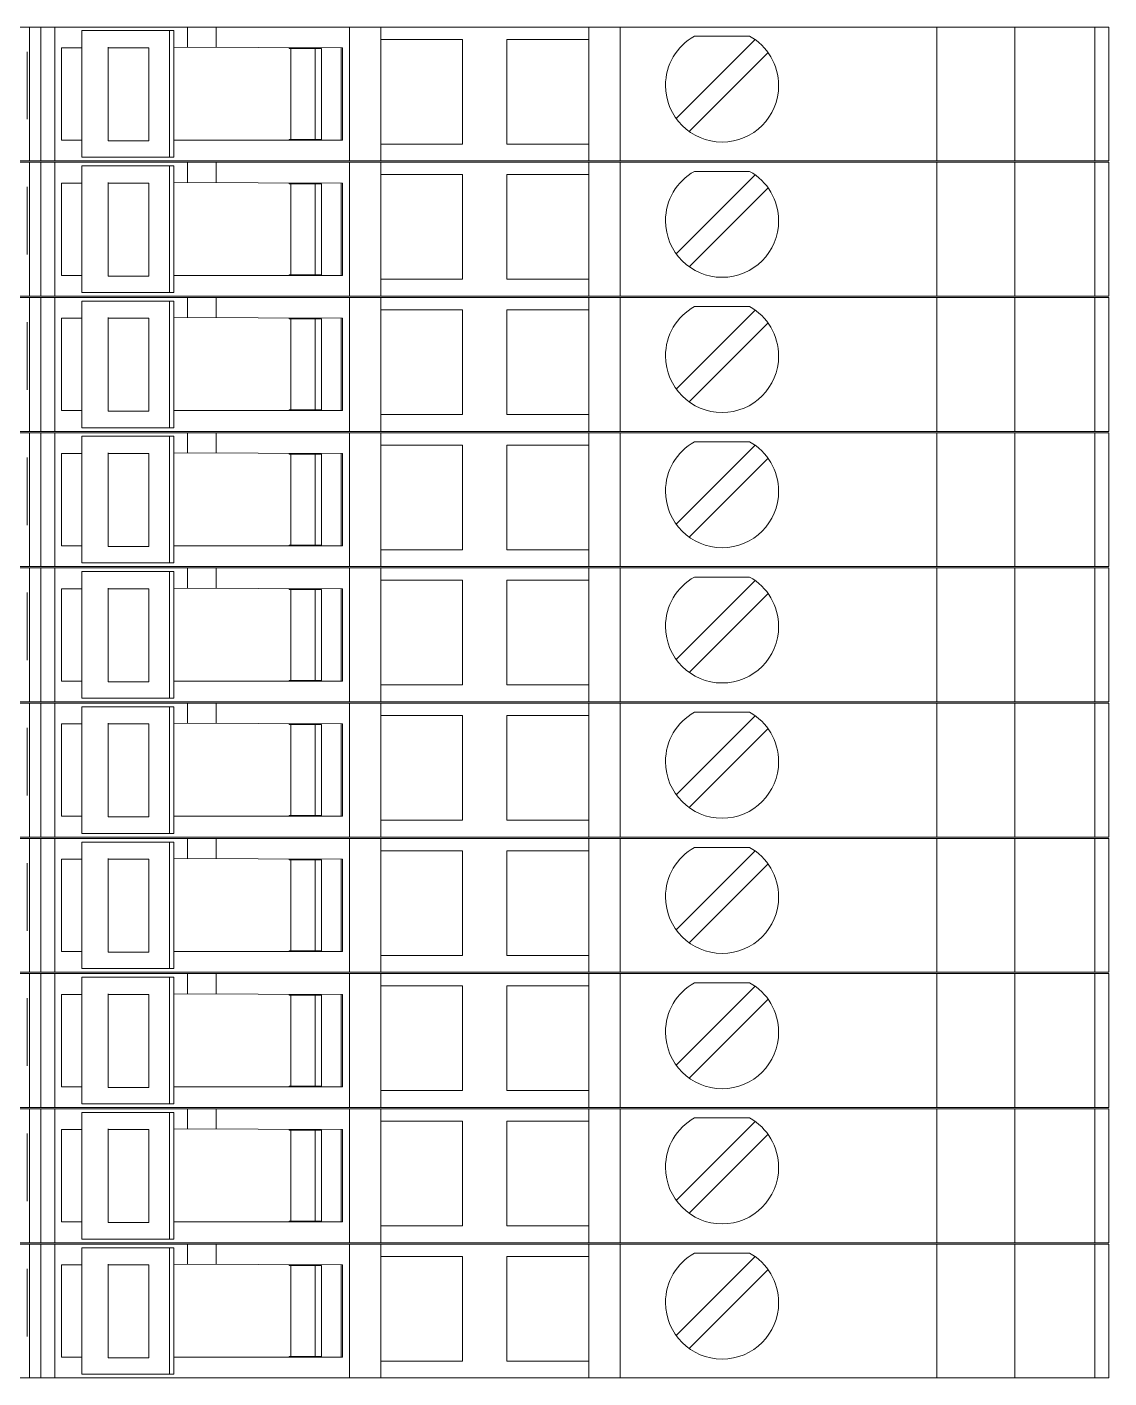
# Model space of a CAD drawing. Header units: millimetres. Extents: x 4962 to 7449, y 754 to 2938.
# Drawn here: x 6442.8 to 6484.4, y 2161.3 to 2213.3 of the extents above; entities that cross this region are included whole.
import ezdxf

# ---------------------------------------------------------------- set-up
doc = ezdxf.new("R2010")
doc.units = ezdxf.units.MM
doc.layers.add('000-PI-Oprema', color=30, linetype='Continuous', lineweight=5)

msp = doc.modelspace()

# ---------------------------------------------------------------- linework, layer by layer
at = {"layer": '000-PI-Oprema', "color": 0, "linetype": 'ByBlock', "lineweight": 0}
for p, q in [((6448.946, 2213.287), (6426.571, 2213.287)), ((6442.871, 2213.287), (6442.871, 2213.287)), ((6442.871, 2213.287), (6442.871, 2208.137)), ((6443.299, 2213.287), (6443.299, 2208.137)), ((6443.841, 2208.137), (6443.841, 2213.287)), ((6448.255, 2213.147), (6444.884, 2213.147)), ((6444.884, 2208.277), (6444.884, 2213.147)), ((6444.884, 2213.147), (6444.884, 2213.147)), ((6445.521, 2213.287), (6445.521, 2213.287)), ((6448.413, 2213.147), (6448.255, 2213.147)), ((6448.255, 2213.147), (6448.255, 2208.277)), ((6448.413, 2213.147), (6448.413, 2212.462)), ((6448.946, 2213.287), (6448.946, 2213.287)), ((6448.946, 2213.287), (6448.951, 2213.287)), ((6448.946, 2212.51), (6448.946, 2213.287)), ((6448.951, 2213.287), (6450.046, 2213.287)), ((6450.046, 2213.287), (6450.043, 2212.505)), ((6450.046, 2213.287), (6450.046, 2213.287)), ((6455.171, 2213.287), (6450.046, 2213.287)), ((6450.571, 2213.287), (6450.571, 2213.287)), ((6456.371, 2213.287), (6455.171, 2213.287)), ((6455.171, 2213.287), (6455.171, 2208.137)), ((6456.371, 2213.287), (6456.371, 2213.287)), ((6456.371, 2213.287), (6464.371, 2213.287)), ((6456.371, 2213.287), (6456.371, 2208.137)), ((6464.371, 2213.287), (6464.371, 2213.287)), ((6465.571, 2213.287), (6464.371, 2213.287)), ((6464.371, 2208.137), (6464.371, 2213.287)), ((6484.371, 2213.287), (6465.571, 2213.287)), ((6465.571, 2208.137), (6465.571, 2213.287)), ((6477.748, 2208.137), (6477.748, 2213.287)), ((6480.748, 2208.137), (6480.748, 2213.287)), ((6483.824, 2213.287), (6483.824, 2208.137)), ((6484.371, 2208.137), (6484.371, 2213.287)), ((6456.371, 2212.812), (6456.371, 2212.812)), ((6456.371, 2212.812), (6459.521, 2212.812)), ((6459.521, 2212.812), (6459.521, 2208.787)), ((6459.521, 2212.812), (6459.521, 2212.812)), ((6461.221, 2208.787), (6461.221, 2212.812)), ((6461.221, 2212.812), (6461.221, 2212.812)), ((6461.221, 2212.812), (6464.371, 2212.812)), ((6464.371, 2212.812), (6464.371, 2212.812)), ((6470.767, 2212.802), (6467.731, 2209.766)), ((6468.438, 2212.937), (6470.555, 2212.937)), ((6468.438, 2212.937), (6468.438, 2212.937)), ((6470.555, 2212.937), (6470.555, 2212.937)), ((6442.771, 2209.737), (6442.771, 2212.337)), ((6442.771, 2212.337), (6442.771, 2212.337)), ((6444.884, 2212.487), (6444.096, 2212.487)), ((6444.096, 2212.487), (6444.096, 2212.487)), ((6444.096, 2208.937), (6444.096, 2212.487)), ((6445.891, 2208.912), (6445.891, 2212.512)), ((6447.458, 2212.487), (6445.891, 2212.487)), ((6447.458, 2212.487), (6447.458, 2208.962)), ((6454.896, 2212.487), (6448.413, 2212.512)), ((6448.413, 2212.462), (6448.413, 2208.962)), ((6452.846, 2212.487), (6452.846, 2212.462)), ((6453.846, 2212.462), (6452.846, 2212.462)), ((6452.91, 2208.962), (6452.91, 2212.462)), ((6453.846, 2208.937), (6453.846, 2212.487)), ((6454.096, 2212.462), (6453.846, 2212.462)), ((6454.096, 2212.462), (6454.096, 2212.462)), ((6454.096, 2208.962), (6454.096, 2212.462)), ((6454.846, 2212.487), (6454.846, 2208.937)), ((6454.896, 2212.487), (6454.896, 2212.487)), ((6454.896, 2208.937), (6454.896, 2212.487)), ((6465.571, 2212.337), (6465.571, 2209.737)), ((6465.571, 2212.337), (6465.571, 2212.337)), ((6468.226, 2209.271), (6471.262, 2212.307)), ((6442.771, 2209.737), (6442.771, 2209.737)), ((6465.571, 2209.737), (6465.571, 2209.737)), ((6444.884, 2208.937), (6444.096, 2208.937)), ((6444.096, 2208.937), (6444.096, 2208.937)), ((6447.458, 2208.962), (6447.458, 2208.912)), ((6448.413, 2208.277), (6448.413, 2208.962)), ((6454.896, 2208.937), (6448.413, 2208.937)), ((6453.846, 2208.962), (6452.846, 2208.962)), ((6452.846, 2208.962), (6452.846, 2208.937)), ((6454.096, 2208.962), (6453.846, 2208.962)), ((6454.096, 2208.962), (6454.096, 2208.962)), ((6454.896, 2208.937), (6454.896, 2208.937)), ((6445.891, 2208.912), (6447.3, 2208.912)), ((6447.3, 2208.912), (6447.458, 2208.912)), ((6456.371, 2208.787), (6456.371, 2208.787)), ((6459.521, 2208.787), (6456.371, 2208.787)), ((6459.521, 2208.787), (6459.521, 2208.787)), ((6464.371, 2208.787), (6461.221, 2208.787)), ((6461.221, 2208.787), (6461.221, 2208.787)), ((6464.371, 2208.787), (6464.371, 2208.787)), ((6448.946, 2208.087), (6426.571, 2208.087)), ((6455.171, 2208.137), (6436.971, 2208.137)), ((6442.871, 2208.137), (6442.871, 2208.137)), ((6442.871, 2208.087), (6442.871, 2208.087)), ((6442.871, 2208.087), (6442.871, 2202.937)), ((6443.299, 2208.087), (6443.299, 2202.937)), ((6443.841, 2202.937), (6443.841, 2208.087)), ((6448.255, 2208.277), (6444.884, 2208.277)), ((6444.884, 2208.277), (6444.884, 2208.277)), ((6448.255, 2207.947), (6444.884, 2207.947)), ((6444.884, 2203.077), (6444.884, 2207.947)), ((6444.884, 2207.947), (6444.884, 2207.947)), ((6445.521, 2208.137), (6445.521, 2208.137)), ((6445.521, 2208.087), (6445.521, 2208.087)), ((6448.413, 2208.277), (6448.255, 2208.277)), ((6448.413, 2207.947), (6448.255, 2207.947)), ((6448.255, 2207.947), (6448.255, 2203.077)), ((6448.413, 2207.947), (6448.413, 2207.262)), ((6448.946, 2208.087), (6448.946, 2208.087)), ((6448.946, 2208.087), (6448.951, 2208.087)), ((6448.946, 2207.31), (6448.946, 2208.087)), ((6448.951, 2208.087), (6450.046, 2208.087)), ((6450.046, 2208.087), (6450.043, 2207.305)), ((6450.046, 2208.087), (6450.046, 2208.087)), ((6455.171, 2208.087), (6450.046, 2208.087)), ((6450.571, 2208.137), (6450.571, 2208.137)), ((6450.571, 2208.087), (6450.571, 2208.087)), ((6456.371, 2208.137), (6455.171, 2208.137)), ((6456.371, 2208.087), (6455.171, 2208.087)), ((6455.171, 2208.087), (6455.171, 2202.937)), ((6456.371, 2208.137), (6464.371, 2208.137)), ((6456.371, 2208.137), (6456.371, 2208.137)), ((6456.371, 2208.087), (6456.371, 2208.087)), ((6456.371, 2208.087), (6464.371, 2208.087)), ((6456.371, 2208.087), (6456.371, 2202.937)), ((6465.571, 2208.137), (6464.371, 2208.137)), ((6464.371, 2208.137), (6464.371, 2208.137)), ((6464.371, 2208.087), (6464.371, 2208.087)), ((6465.571, 2208.087), (6464.371, 2208.087)), ((6464.371, 2202.937), (6464.371, 2208.087)), ((6484.371, 2208.137), (6465.571, 2208.137)), ((6484.371, 2208.087), (6465.571, 2208.087)), ((6465.571, 2202.937), (6465.571, 2208.087)), ((6477.748, 2202.937), (6477.748, 2208.087)), ((6480.748, 2202.937), (6480.748, 2208.087)), ((6484.371, 2208.137), (6483.689, 2208.137)), ((6483.824, 2208.087), (6483.824, 2202.937)), ((6484.371, 2202.937), (6484.371, 2208.087)), ((6456.371, 2207.612), (6456.371, 2207.612)), ((6456.371, 2207.612), (6459.521, 2207.612)), ((6459.521, 2207.612), (6459.521, 2203.587)), ((6459.521, 2207.612), (6459.521, 2207.612)), ((6461.221, 2203.587), (6461.221, 2207.612)), ((6461.221, 2207.612), (6461.221, 2207.612)), ((6461.221, 2207.612), (6464.371, 2207.612)), ((6464.371, 2207.612), (6464.371, 2207.612)), ((6470.767, 2207.602), (6467.731, 2204.566)), ((6468.438, 2207.737), (6470.555, 2207.737)), ((6468.438, 2207.737), (6468.438, 2207.737)), ((6470.555, 2207.737), (6470.555, 2207.737)), ((6442.771, 2204.537), (6442.771, 2207.137)), ((6442.771, 2207.137), (6442.771, 2207.137)), ((6444.884, 2207.287), (6444.096, 2207.287)), ((6444.096, 2207.287), (6444.096, 2207.287)), ((6444.096, 2203.737), (6444.096, 2207.287)), ((6445.891, 2203.712), (6445.891, 2207.312)), ((6447.458, 2207.287), (6445.891, 2207.287)), ((6447.458, 2207.287), (6447.458, 2203.762)), ((6454.896, 2207.287), (6448.413, 2207.312)), ((6448.413, 2207.262), (6448.413, 2203.762)), ((6452.846, 2207.287), (6452.846, 2207.262)), ((6453.846, 2207.262), (6452.846, 2207.262)), ((6452.91, 2203.762), (6452.91, 2207.262)), ((6453.846, 2203.737), (6453.846, 2207.287)), ((6454.096, 2207.262), (6453.846, 2207.262)), ((6454.096, 2207.262), (6454.096, 2207.262)), ((6454.096, 2203.762), (6454.096, 2207.262)), ((6454.846, 2207.287), (6454.846, 2203.737)), ((6454.896, 2207.287), (6454.896, 2207.287)), ((6454.896, 2203.737), (6454.896, 2207.287)), ((6465.571, 2207.137), (6465.571, 2204.537)), ((6465.571, 2207.137), (6465.571, 2207.137)), ((6468.226, 2204.071), (6471.262, 2207.107)), ((6442.771, 2204.537), (6442.771, 2204.537)), ((6465.571, 2204.537), (6465.571, 2204.537)), ((6444.884, 2203.737), (6444.096, 2203.737)), ((6444.096, 2203.737), (6444.096, 2203.737)), ((6447.458, 2203.762), (6447.458, 2203.712)), ((6448.413, 2203.077), (6448.413, 2203.762)), ((6454.896, 2203.737), (6448.413, 2203.737)), ((6453.846, 2203.762), (6452.846, 2203.762)), ((6452.846, 2203.762), (6452.846, 2203.737)), ((6454.096, 2203.762), (6453.846, 2203.762)), ((6454.096, 2203.762), (6454.096, 2203.762)), ((6454.896, 2203.737), (6454.896, 2203.737)), ((6445.891, 2203.712), (6447.3, 2203.712)), ((6447.3, 2203.712), (6447.458, 2203.712)), ((6456.371, 2203.587), (6456.371, 2203.587)), ((6459.521, 2203.587), (6456.371, 2203.587)), ((6459.521, 2203.587), (6459.521, 2203.587)), ((6464.371, 2203.587), (6461.221, 2203.587)), ((6461.221, 2203.587), (6461.221, 2203.587)), ((6464.371, 2203.587), (6464.371, 2203.587)), ((6448.946, 2202.887), (6426.571, 2202.887)), ((6455.171, 2202.937), (6436.971, 2202.937)), ((6442.871, 2202.937), (6442.871, 2202.937)), ((6442.871, 2202.887), (6442.871, 2202.887)), ((6442.871, 2202.887), (6442.871, 2197.737)), ((6443.299, 2202.887), (6443.299, 2197.737)), ((6443.841, 2197.737), (6443.841, 2202.887)), ((6448.255, 2203.077), (6444.884, 2203.077)), ((6444.884, 2203.077), (6444.884, 2203.077)), ((6448.255, 2202.747), (6444.884, 2202.747)), ((6444.884, 2197.877), (6444.884, 2202.747)), ((6444.884, 2202.747), (6444.884, 2202.747)), ((6445.521, 2202.937), (6445.521, 2202.937)), ((6445.521, 2202.887), (6445.521, 2202.887)), ((6448.413, 2203.077), (6448.255, 2203.077)), ((6448.413, 2202.747), (6448.255, 2202.747)), ((6448.255, 2202.747), (6448.255, 2197.877)), ((6448.413, 2202.747), (6448.413, 2202.062)), ((6448.946, 2202.887), (6448.946, 2202.887)), ((6448.946, 2202.887), (6448.951, 2202.887)), ((6448.946, 2202.11), (6448.946, 2202.887)), ((6448.951, 2202.887), (6450.046, 2202.887)), ((6450.046, 2202.887), (6450.043, 2202.105)), ((6450.046, 2202.887), (6450.046, 2202.887)), ((6455.171, 2202.887), (6450.046, 2202.887)), ((6450.571, 2202.937), (6450.571, 2202.937)), ((6450.571, 2202.887), (6450.571, 2202.887)), ((6456.371, 2202.937), (6455.171, 2202.937)), ((6456.371, 2202.887), (6455.171, 2202.887)), ((6455.171, 2202.887), (6455.171, 2197.737)), ((6456.371, 2202.937), (6464.371, 2202.937)), ((6456.371, 2202.937), (6456.371, 2202.937)), ((6456.371, 2202.887), (6456.371, 2202.887)), ((6456.371, 2202.887), (6464.371, 2202.887)), ((6456.371, 2202.887), (6456.371, 2197.737)), ((6465.571, 2202.937), (6464.371, 2202.937)), ((6464.371, 2202.937), (6464.371, 2202.937)), ((6464.371, 2202.887), (6464.371, 2202.887)), ((6465.571, 2202.887), (6464.371, 2202.887)), ((6464.371, 2197.737), (6464.371, 2202.887)), ((6484.371, 2202.937), (6465.571, 2202.937)), ((6484.371, 2202.887), (6465.571, 2202.887)), ((6465.571, 2197.737), (6465.571, 2202.887)), ((6477.748, 2197.737), (6477.748, 2202.887)), ((6480.748, 2197.737), (6480.748, 2202.887)), ((6484.371, 2202.937), (6483.689, 2202.937)), ((6483.824, 2202.887), (6483.824, 2197.737)), ((6484.371, 2197.737), (6484.371, 2202.887)), ((6456.371, 2202.412), (6456.371, 2202.412)), ((6456.371, 2202.412), (6459.521, 2202.412)), ((6459.521, 2202.412), (6459.521, 2198.387)), ((6459.521, 2202.412), (6459.521, 2202.412)), ((6461.221, 2198.387), (6461.221, 2202.412)), ((6461.221, 2202.412), (6461.221, 2202.412)), ((6461.221, 2202.412), (6464.371, 2202.412)), ((6464.371, 2202.412), (6464.371, 2202.412)), ((6470.767, 2202.402), (6467.731, 2199.366)), ((6468.438, 2202.537), (6470.555, 2202.537)), ((6468.438, 2202.537), (6468.438, 2202.537)), ((6470.555, 2202.537), (6470.555, 2202.537)), ((6442.771, 2199.337), (6442.771, 2201.937)), ((6442.771, 2201.937), (6442.771, 2201.937)), ((6444.884, 2202.087), (6444.096, 2202.087)), ((6444.096, 2202.087), (6444.096, 2202.087)), ((6444.096, 2198.537), (6444.096, 2202.087)), ((6445.891, 2198.512), (6445.891, 2202.112)), ((6447.458, 2202.087), (6445.891, 2202.087)), ((6447.458, 2202.087), (6447.458, 2198.562)), ((6454.896, 2202.087), (6448.413, 2202.112)), ((6448.413, 2202.062), (6448.413, 2198.562)), ((6452.846, 2202.087), (6452.846, 2202.062)), ((6453.846, 2202.062), (6452.846, 2202.062)), ((6452.91, 2198.562), (6452.91, 2202.062)), ((6453.846, 2198.537), (6453.846, 2202.087)), ((6454.096, 2202.062), (6453.846, 2202.062)), ((6454.096, 2202.062), (6454.096, 2202.062)), ((6454.096, 2198.562), (6454.096, 2202.062)), ((6454.846, 2202.087), (6454.846, 2198.537)), ((6454.896, 2202.087), (6454.896, 2202.087)), ((6454.896, 2198.537), (6454.896, 2202.087)), ((6465.571, 2201.937), (6465.571, 2199.337)), ((6465.571, 2201.937), (6465.571, 2201.937)), ((6468.226, 2198.871), (6471.262, 2201.907)), ((6442.771, 2199.337), (6442.771, 2199.337)), ((6465.571, 2199.337), (6465.571, 2199.337)), ((6444.884, 2198.537), (6444.096, 2198.537)), ((6444.096, 2198.537), (6444.096, 2198.537)), ((6447.458, 2198.562), (6447.458, 2198.512)), ((6448.413, 2197.877), (6448.413, 2198.562)), ((6454.896, 2198.537), (6448.413, 2198.537)), ((6453.846, 2198.562), (6452.846, 2198.562)), ((6452.846, 2198.562), (6452.846, 2198.537)), ((6454.096, 2198.562), (6453.846, 2198.562)), ((6454.096, 2198.562), (6454.096, 2198.562)), ((6454.896, 2198.537), (6454.896, 2198.537)), ((6445.891, 2198.512), (6447.3, 2198.512)), ((6447.3, 2198.512), (6447.458, 2198.512)), ((6456.371, 2198.387), (6456.371, 2198.387)), ((6459.521, 2198.387), (6456.371, 2198.387)), ((6459.521, 2198.387), (6459.521, 2198.387)), ((6464.371, 2198.387), (6461.221, 2198.387)), ((6461.221, 2198.387), (6461.221, 2198.387)), ((6464.371, 2198.387), (6464.371, 2198.387)), ((6448.946, 2197.687), (6426.571, 2197.687)), ((6455.171, 2197.737), (6436.971, 2197.737)), ((6442.871, 2197.737), (6442.871, 2197.737)), ((6442.871, 2197.687), (6442.871, 2197.687)), ((6442.871, 2197.687), (6442.871, 2192.537)), ((6443.299, 2197.687), (6443.299, 2192.537)), ((6443.841, 2192.537), (6443.841, 2197.687)), ((6448.255, 2197.877), (6444.884, 2197.877)), ((6444.884, 2197.877), (6444.884, 2197.877)), ((6448.255, 2197.547), (6444.884, 2197.547)), ((6444.884, 2192.677), (6444.884, 2197.547)), ((6444.884, 2197.547), (6444.884, 2197.547)), ((6445.521, 2197.737), (6445.521, 2197.737)), ((6445.521, 2197.687), (6445.521, 2197.687)), ((6448.413, 2197.877), (6448.255, 2197.877)), ((6448.413, 2197.547), (6448.255, 2197.547)), ((6448.255, 2197.547), (6448.255, 2192.677)), ((6448.413, 2197.547), (6448.413, 2196.862)), ((6448.946, 2197.687), (6448.946, 2197.687)), ((6448.946, 2197.687), (6448.951, 2197.687)), ((6448.946, 2196.91), (6448.946, 2197.687)), ((6448.951, 2197.687), (6450.046, 2197.687)), ((6450.046, 2197.687), (6450.043, 2196.905)), ((6450.046, 2197.687), (6450.046, 2197.687)), ((6455.171, 2197.687), (6450.046, 2197.687)), ((6450.571, 2197.737), (6450.571, 2197.737)), ((6450.571, 2197.687), (6450.571, 2197.687)), ((6456.371, 2197.737), (6455.171, 2197.737)), ((6456.371, 2197.687), (6455.171, 2197.687)), ((6455.171, 2197.687), (6455.171, 2192.537)), ((6456.371, 2197.737), (6464.371, 2197.737)), ((6456.371, 2197.737), (6456.371, 2197.737)), ((6456.371, 2197.687), (6456.371, 2197.687)), ((6456.371, 2197.687), (6464.371, 2197.687)), ((6456.371, 2197.687), (6456.371, 2192.537)), ((6465.571, 2197.737), (6464.371, 2197.737)), ((6464.371, 2197.737), (6464.371, 2197.737)), ((6464.371, 2197.687), (6464.371, 2197.687)), ((6465.571, 2197.687), (6464.371, 2197.687)), ((6464.371, 2192.537), (6464.371, 2197.687)), ((6484.371, 2197.737), (6465.571, 2197.737)), ((6484.371, 2197.687), (6465.571, 2197.687)), ((6465.571, 2192.537), (6465.571, 2197.687)), ((6477.748, 2192.537), (6477.748, 2197.687)), ((6480.748, 2192.537), (6480.748, 2197.687)), ((6484.371, 2197.737), (6483.689, 2197.737)), ((6483.824, 2197.687), (6483.824, 2192.537)), ((6484.371, 2192.537), (6484.371, 2197.687)), ((6456.371, 2197.212), (6456.371, 2197.212)), ((6456.371, 2197.212), (6459.521, 2197.212)), ((6459.521, 2197.212), (6459.521, 2193.187)), ((6459.521, 2197.212), (6459.521, 2197.212)), ((6461.221, 2193.187), (6461.221, 2197.212)), ((6461.221, 2197.212), (6461.221, 2197.212)), ((6461.221, 2197.212), (6464.371, 2197.212)), ((6464.371, 2197.212), (6464.371, 2197.212)), ((6470.767, 2197.202), (6467.731, 2194.166)), ((6468.438, 2197.337), (6470.555, 2197.337)), ((6468.438, 2197.337), (6468.438, 2197.337)), ((6470.555, 2197.337), (6470.555, 2197.337)), ((6442.771, 2194.137), (6442.771, 2196.737)), ((6442.771, 2196.737), (6442.771, 2196.737)), ((6444.884, 2196.887), (6444.096, 2196.887)), ((6444.096, 2196.887), (6444.096, 2196.887)), ((6444.096, 2193.337), (6444.096, 2196.887)), ((6445.891, 2193.312), (6445.891, 2196.912)), ((6447.458, 2196.887), (6445.891, 2196.887)), ((6447.458, 2196.887), (6447.458, 2193.362)), ((6454.896, 2196.887), (6448.413, 2196.912)), ((6448.413, 2196.862), (6448.413, 2193.362)), ((6452.846, 2196.887), (6452.846, 2196.862)), ((6453.846, 2196.862), (6452.846, 2196.862)), ((6452.91, 2193.362), (6452.91, 2196.862)), ((6453.846, 2193.337), (6453.846, 2196.887)), ((6454.096, 2196.862), (6453.846, 2196.862)), ((6454.096, 2196.862), (6454.096, 2196.862)), ((6454.096, 2193.362), (6454.096, 2196.862)), ((6454.846, 2196.887), (6454.846, 2193.337)), ((6454.896, 2196.887), (6454.896, 2196.887)), ((6454.896, 2193.337), (6454.896, 2196.887)), ((6465.571, 2196.737), (6465.571, 2194.137)), ((6465.571, 2196.737), (6465.571, 2196.737)), ((6468.226, 2193.671), (6471.262, 2196.707)), ((6442.771, 2194.137), (6442.771, 2194.137)), ((6465.571, 2194.137), (6465.571, 2194.137)), ((6444.884, 2193.337), (6444.096, 2193.337)), ((6444.096, 2193.337), (6444.096, 2193.337)), ((6447.458, 2193.362), (6447.458, 2193.312)), ((6448.413, 2192.677), (6448.413, 2193.362)), ((6454.896, 2193.337), (6448.413, 2193.337)), ((6453.846, 2193.362), (6452.846, 2193.362)), ((6452.846, 2193.362), (6452.846, 2193.337)), ((6454.096, 2193.362), (6453.846, 2193.362)), ((6454.096, 2193.362), (6454.096, 2193.362)), ((6454.896, 2193.337), (6454.896, 2193.337)), ((6445.891, 2193.312), (6447.3, 2193.312)), ((6447.3, 2193.312), (6447.458, 2193.312)), ((6456.371, 2193.187), (6456.371, 2193.187)), ((6459.521, 2193.187), (6456.371, 2193.187)), ((6459.521, 2193.187), (6459.521, 2193.187)), ((6464.371, 2193.187), (6461.221, 2193.187)), ((6461.221, 2193.187), (6461.221, 2193.187)), ((6464.371, 2193.187), (6464.371, 2193.187)), ((6448.946, 2192.487), (6426.571, 2192.487)), ((6455.171, 2192.537), (6436.971, 2192.537)), ((6442.871, 2192.537), (6442.871, 2192.537)), ((6442.871, 2192.487), (6442.871, 2192.487)), ((6442.871, 2192.487), (6442.871, 2187.337)), ((6443.299, 2192.487), (6443.299, 2187.337)), ((6443.841, 2187.337), (6443.841, 2192.487)), ((6448.255, 2192.677), (6444.884, 2192.677)), ((6444.884, 2192.677), (6444.884, 2192.677)), ((6448.255, 2192.347), (6444.884, 2192.347)), ((6444.884, 2187.477), (6444.884, 2192.347)), ((6444.884, 2192.347), (6444.884, 2192.347)), ((6445.521, 2192.537), (6445.521, 2192.537)), ((6445.521, 2192.487), (6445.521, 2192.487)), ((6448.413, 2192.677), (6448.255, 2192.677)), ((6448.413, 2192.347), (6448.255, 2192.347)), ((6448.255, 2192.347), (6448.255, 2187.477)), ((6448.413, 2192.347), (6448.413, 2191.662)), ((6448.946, 2192.487), (6448.946, 2192.487)), ((6448.946, 2192.487), (6448.951, 2192.487)), ((6448.946, 2191.71), (6448.946, 2192.487)), ((6448.951, 2192.487), (6450.046, 2192.487)), ((6450.046, 2192.487), (6450.043, 2191.705)), ((6450.046, 2192.487), (6450.046, 2192.487)), ((6455.171, 2192.487), (6450.046, 2192.487)), ((6450.571, 2192.537), (6450.571, 2192.537)), ((6450.571, 2192.487), (6450.571, 2192.487)), ((6456.371, 2192.537), (6455.171, 2192.537)), ((6456.371, 2192.487), (6455.171, 2192.487)), ((6455.171, 2192.487), (6455.171, 2187.337)), ((6456.371, 2192.537), (6464.371, 2192.537)), ((6456.371, 2192.537), (6456.371, 2192.537)), ((6456.371, 2192.487), (6456.371, 2192.487)), ((6456.371, 2192.487), (6464.371, 2192.487)), ((6456.371, 2192.487), (6456.371, 2187.337)), ((6465.571, 2192.537), (6464.371, 2192.537)), ((6464.371, 2192.537), (6464.371, 2192.537)), ((6464.371, 2192.487), (6464.371, 2192.487)), ((6465.571, 2192.487), (6464.371, 2192.487)), ((6464.371, 2187.337), (6464.371, 2192.487)), ((6484.371, 2192.537), (6465.571, 2192.537)), ((6484.371, 2192.487), (6465.571, 2192.487)), ((6465.571, 2187.337), (6465.571, 2192.487)), ((6477.748, 2187.337), (6477.748, 2192.487)), ((6480.748, 2187.337), (6480.748, 2192.487)), ((6484.371, 2192.537), (6483.689, 2192.537)), ((6483.824, 2192.487), (6483.824, 2187.337)), ((6484.371, 2187.337), (6484.371, 2192.487)), ((6456.371, 2192.012), (6456.371, 2192.012)), ((6456.371, 2192.012), (6459.521, 2192.012)), ((6459.521, 2192.012), (6459.521, 2187.987)), ((6459.521, 2192.012), (6459.521, 2192.012)), ((6461.221, 2187.987), (6461.221, 2192.012)), ((6461.221, 2192.012), (6461.221, 2192.012)), ((6461.221, 2192.012), (6464.371, 2192.012)), ((6464.371, 2192.012), (6464.371, 2192.012)), ((6470.767, 2192.002), (6467.731, 2188.966)), ((6468.438, 2192.137), (6470.555, 2192.137)), ((6468.438, 2192.137), (6468.438, 2192.137)), ((6470.555, 2192.137), (6470.555, 2192.137)), ((6442.771, 2188.937), (6442.771, 2191.537)), ((6442.771, 2191.537), (6442.771, 2191.537)), ((6444.884, 2191.687), (6444.096, 2191.687)), ((6444.096, 2191.687), (6444.096, 2191.687)), ((6444.096, 2188.137), (6444.096, 2191.687)), ((6445.891, 2188.112), (6445.891, 2191.712)), ((6447.458, 2191.687), (6445.891, 2191.687)), ((6447.458, 2191.687), (6447.458, 2188.162)), ((6454.896, 2191.687), (6448.413, 2191.712)), ((6448.413, 2191.662), (6448.413, 2188.162)), ((6452.846, 2191.687), (6452.846, 2191.662)), ((6453.846, 2191.662), (6452.846, 2191.662)), ((6452.91, 2188.162), (6452.91, 2191.662)), ((6453.846, 2188.137), (6453.846, 2191.687)), ((6454.096, 2191.662), (6453.846, 2191.662)), ((6454.096, 2191.662), (6454.096, 2191.662)), ((6454.096, 2188.162), (6454.096, 2191.662)), ((6454.846, 2191.687), (6454.846, 2188.137)), ((6454.896, 2191.687), (6454.896, 2191.687)), ((6454.896, 2188.137), (6454.896, 2191.687)), ((6465.571, 2191.537), (6465.571, 2188.937)), ((6465.571, 2191.537), (6465.571, 2191.537)), ((6468.226, 2188.471), (6471.262, 2191.507)), ((6442.771, 2188.937), (6442.771, 2188.937)), ((6465.571, 2188.937), (6465.571, 2188.937)), ((6444.884, 2188.137), (6444.096, 2188.137)), ((6444.096, 2188.137), (6444.096, 2188.137)), ((6447.458, 2188.162), (6447.458, 2188.112)), ((6448.413, 2187.477), (6448.413, 2188.162)), ((6454.896, 2188.137), (6448.413, 2188.137)), ((6453.846, 2188.162), (6452.846, 2188.162)), ((6452.846, 2188.162), (6452.846, 2188.137)), ((6454.096, 2188.162), (6453.846, 2188.162)), ((6454.096, 2188.162), (6454.096, 2188.162)), ((6454.896, 2188.137), (6454.896, 2188.137)), ((6445.891, 2188.112), (6447.3, 2188.112)), ((6447.3, 2188.112), (6447.458, 2188.112)), ((6456.371, 2187.987), (6456.371, 2187.987)), ((6459.521, 2187.987), (6456.371, 2187.987)), ((6459.521, 2187.987), (6459.521, 2187.987)), ((6464.371, 2187.987), (6461.221, 2187.987)), ((6461.221, 2187.987), (6461.221, 2187.987)), ((6464.371, 2187.987), (6464.371, 2187.987)), ((6448.946, 2187.287), (6426.571, 2187.287)), ((6455.171, 2187.337), (6436.971, 2187.337)), ((6442.871, 2187.337), (6442.871, 2187.337)), ((6442.871, 2187.287), (6442.871, 2187.287)), ((6442.871, 2187.287), (6442.871, 2182.137)), ((6443.299, 2187.287), (6443.299, 2182.137)), ((6443.841, 2182.137), (6443.841, 2187.287)), ((6448.255, 2187.477), (6444.884, 2187.477)), ((6444.884, 2187.477), (6444.884, 2187.477)), ((6448.255, 2187.147), (6444.884, 2187.147)), ((6444.884, 2182.277), (6444.884, 2187.147)), ((6444.884, 2187.147), (6444.884, 2187.147)), ((6445.521, 2187.337), (6445.521, 2187.337)), ((6445.521, 2187.287), (6445.521, 2187.287)), ((6448.413, 2187.477), (6448.255, 2187.477)), ((6448.413, 2187.147), (6448.255, 2187.147)), ((6448.255, 2187.147), (6448.255, 2182.277)), ((6448.413, 2187.147), (6448.413, 2186.462)), ((6448.946, 2187.287), (6448.946, 2187.287)), ((6448.946, 2187.287), (6448.951, 2187.287)), ((6448.946, 2186.51), (6448.946, 2187.287)), ((6448.951, 2187.287), (6450.046, 2187.287)), ((6450.046, 2187.287), (6450.043, 2186.505)), ((6450.046, 2187.287), (6450.046, 2187.287)), ((6455.171, 2187.287), (6450.046, 2187.287)), ((6450.571, 2187.337), (6450.571, 2187.337)), ((6450.571, 2187.287), (6450.571, 2187.287)), ((6456.371, 2187.337), (6455.171, 2187.337)), ((6456.371, 2187.287), (6455.171, 2187.287)), ((6455.171, 2187.287), (6455.171, 2182.137)), ((6456.371, 2187.337), (6464.371, 2187.337)), ((6456.371, 2187.337), (6456.371, 2187.337)), ((6456.371, 2187.287), (6456.371, 2187.287)), ((6456.371, 2187.287), (6464.371, 2187.287)), ((6456.371, 2187.287), (6456.371, 2182.137)), ((6465.571, 2187.337), (6464.371, 2187.337)), ((6464.371, 2187.337), (6464.371, 2187.337)), ((6464.371, 2187.287), (6464.371, 2187.287)), ((6465.571, 2187.287), (6464.371, 2187.287)), ((6464.371, 2182.137), (6464.371, 2187.287)), ((6484.371, 2187.337), (6465.571, 2187.337)), ((6484.371, 2187.287), (6465.571, 2187.287)), ((6465.571, 2182.137), (6465.571, 2187.287)), ((6477.748, 2182.137), (6477.748, 2187.287)), ((6480.748, 2182.137), (6480.748, 2187.287)), ((6484.371, 2187.337), (6483.689, 2187.337)), ((6483.824, 2187.287), (6483.824, 2182.137)), ((6484.371, 2182.137), (6484.371, 2187.287)), ((6456.371, 2186.812), (6456.371, 2186.812)), ((6456.371, 2186.812), (6459.521, 2186.812)), ((6459.521, 2186.812), (6459.521, 2182.787)), ((6459.521, 2186.812), (6459.521, 2186.812)), ((6461.221, 2182.787), (6461.221, 2186.812)), ((6461.221, 2186.812), (6461.221, 2186.812)), ((6461.221, 2186.812), (6464.371, 2186.812)), ((6464.371, 2186.812), (6464.371, 2186.812)), ((6470.767, 2186.802), (6467.731, 2183.766)), ((6468.438, 2186.937), (6470.555, 2186.937)), ((6468.438, 2186.937), (6468.438, 2186.937)), ((6470.555, 2186.937), (6470.555, 2186.937)), ((6442.771, 2183.737), (6442.771, 2186.337)), ((6442.771, 2186.337), (6442.771, 2186.337)), ((6444.884, 2186.487), (6444.096, 2186.487)), ((6444.096, 2186.487), (6444.096, 2186.487)), ((6444.096, 2182.937), (6444.096, 2186.487)), ((6445.891, 2182.912), (6445.891, 2186.512)), ((6447.458, 2186.487), (6445.891, 2186.487)), ((6447.458, 2186.487), (6447.458, 2182.962)), ((6454.896, 2186.487), (6448.413, 2186.512)), ((6448.413, 2186.462), (6448.413, 2182.962)), ((6452.846, 2186.487), (6452.846, 2186.462)), ((6453.846, 2186.462), (6452.846, 2186.462)), ((6452.91, 2182.962), (6452.91, 2186.462)), ((6453.846, 2182.937), (6453.846, 2186.487)), ((6454.096, 2186.462), (6453.846, 2186.462)), ((6454.096, 2186.462), (6454.096, 2186.462)), ((6454.096, 2182.962), (6454.096, 2186.462)), ((6454.846, 2186.487), (6454.846, 2182.937)), ((6454.896, 2186.487), (6454.896, 2186.487)), ((6454.896, 2182.937), (6454.896, 2186.487)), ((6465.571, 2186.337), (6465.571, 2183.737)), ((6465.571, 2186.337), (6465.571, 2186.337)), ((6468.226, 2183.271), (6471.262, 2186.307)), ((6442.771, 2183.737), (6442.771, 2183.737)), ((6465.571, 2183.737), (6465.571, 2183.737)), ((6447.458, 2182.962), (6447.458, 2182.912)), ((6448.413, 2182.277), (6448.413, 2182.962)), ((6453.846, 2182.962), (6452.846, 2182.962)), ((6452.846, 2182.962), (6452.846, 2182.937)), ((6454.096, 2182.962), (6453.846, 2182.962)), ((6454.096, 2182.962), (6454.096, 2182.962)), ((6444.884, 2182.937), (6444.096, 2182.937)), ((6444.096, 2182.937), (6444.096, 2182.937)), ((6445.891, 2182.912), (6447.3, 2182.912)), ((6447.3, 2182.912), (6447.458, 2182.912)), ((6454.896, 2182.937), (6448.413, 2182.937)), ((6454.896, 2182.937), (6454.896, 2182.937)), ((6456.371, 2182.787), (6456.371, 2182.787)), ((6459.521, 2182.787), (6456.371, 2182.787)), ((6459.521, 2182.787), (6459.521, 2182.787)), ((6464.371, 2182.787), (6461.221, 2182.787)), ((6461.221, 2182.787), (6461.221, 2182.787)), ((6464.371, 2182.787), (6464.371, 2182.787)), ((6448.946, 2182.087), (6426.571, 2182.087)), ((6455.171, 2182.137), (6436.971, 2182.137)), ((6442.871, 2182.137), (6442.871, 2182.137)), ((6442.871, 2182.087), (6442.871, 2182.087)), ((6442.871, 2182.087), (6442.871, 2176.937)), ((6443.299, 2182.087), (6443.299, 2176.937)), ((6443.841, 2176.937), (6443.841, 2182.087)), ((6448.255, 2182.277), (6444.884, 2182.277)), ((6444.884, 2182.277), (6444.884, 2182.277)), ((6448.255, 2181.947), (6444.884, 2181.947)), ((6444.884, 2177.077), (6444.884, 2181.947)), ((6444.884, 2181.947), (6444.884, 2181.947)), ((6445.521, 2182.137), (6445.521, 2182.137)), ((6445.521, 2182.087), (6445.521, 2182.087)), ((6448.413, 2182.277), (6448.255, 2182.277)), ((6448.413, 2181.947), (6448.255, 2181.947)), ((6448.255, 2181.947), (6448.255, 2177.077)), ((6448.413, 2181.947), (6448.413, 2181.262)), ((6448.946, 2182.087), (6448.946, 2182.087)), ((6448.946, 2182.087), (6448.951, 2182.087)), ((6448.946, 2181.31), (6448.946, 2182.087)), ((6448.951, 2182.087), (6450.046, 2182.087)), ((6450.046, 2182.087), (6450.043, 2181.305)), ((6450.046, 2182.087), (6450.046, 2182.087)), ((6455.171, 2182.087), (6450.046, 2182.087)), ((6450.571, 2182.137), (6450.571, 2182.137)), ((6450.571, 2182.087), (6450.571, 2182.087)), ((6456.371, 2182.137), (6455.171, 2182.137)), ((6456.371, 2182.087), (6455.171, 2182.087)), ((6455.171, 2182.087), (6455.171, 2176.937)), ((6456.371, 2182.137), (6464.371, 2182.137)), ((6456.371, 2182.137), (6456.371, 2182.137)), ((6456.371, 2182.087), (6456.371, 2182.087)), ((6456.371, 2182.087), (6464.371, 2182.087)), ((6456.371, 2182.087), (6456.371, 2176.937)), ((6465.571, 2182.137), (6464.371, 2182.137)), ((6464.371, 2182.137), (6464.371, 2182.137)), ((6464.371, 2182.087), (6464.371, 2182.087)), ((6465.571, 2182.087), (6464.371, 2182.087)), ((6464.371, 2176.937), (6464.371, 2182.087)), ((6484.371, 2182.137), (6465.571, 2182.137)), ((6484.371, 2182.087), (6465.571, 2182.087)), ((6465.571, 2176.937), (6465.571, 2182.087)), ((6477.748, 2176.937), (6477.748, 2182.087)), ((6480.748, 2176.937), (6480.748, 2182.087)), ((6484.371, 2182.137), (6483.689, 2182.137)), ((6483.824, 2182.087), (6483.824, 2176.937)), ((6484.371, 2176.937), (6484.371, 2182.087)), ((6456.371, 2181.612), (6456.371, 2181.612)), ((6456.371, 2181.612), (6459.521, 2181.612)), ((6459.521, 2181.612), (6459.521, 2177.587)), ((6459.521, 2181.612), (6459.521, 2181.612)), ((6461.221, 2177.587), (6461.221, 2181.612)), ((6461.221, 2181.612), (6461.221, 2181.612)), ((6461.221, 2181.612), (6464.371, 2181.612)), ((6464.371, 2181.612), (6464.371, 2181.612)), ((6470.767, 2181.602), (6467.731, 2178.566)), ((6468.438, 2181.737), (6470.555, 2181.737)), ((6468.438, 2181.737), (6468.438, 2181.737)), ((6470.555, 2181.737), (6470.555, 2181.737)), ((6442.771, 2178.537), (6442.771, 2181.137)), ((6442.771, 2181.137), (6442.771, 2181.137)), ((6444.884, 2181.287), (6444.096, 2181.287)), ((6444.096, 2181.287), (6444.096, 2181.287)), ((6444.096, 2177.737), (6444.096, 2181.287)), ((6445.891, 2177.712), (6445.891, 2181.312)), ((6447.458, 2181.287), (6445.891, 2181.287)), ((6447.458, 2181.287), (6447.458, 2177.762)), ((6454.896, 2181.287), (6448.413, 2181.312)), ((6448.413, 2181.262), (6448.413, 2177.762)), ((6452.846, 2181.287), (6452.846, 2181.262)), ((6453.846, 2181.262), (6452.846, 2181.262)), ((6452.91, 2177.762), (6452.91, 2181.262)), ((6453.846, 2177.737), (6453.846, 2181.287)), ((6454.096, 2181.262), (6453.846, 2181.262)), ((6454.096, 2181.262), (6454.096, 2181.262)), ((6454.096, 2177.762), (6454.096, 2181.262)), ((6454.846, 2181.287), (6454.846, 2177.737)), ((6454.896, 2181.287), (6454.896, 2181.287)), ((6454.896, 2177.737), (6454.896, 2181.287)), ((6465.571, 2181.137), (6465.571, 2178.537)), ((6465.571, 2181.137), (6465.571, 2181.137)), ((6468.226, 2178.071), (6471.262, 2181.107)), ((6442.771, 2178.537), (6442.771, 2178.537)), ((6465.571, 2178.537), (6465.571, 2178.537)), ((6447.458, 2177.762), (6447.458, 2177.712)), ((6448.413, 2177.077), (6448.413, 2177.762)), ((6453.846, 2177.762), (6452.846, 2177.762)), ((6452.846, 2177.762), (6452.846, 2177.737)), ((6454.096, 2177.762), (6453.846, 2177.762)), ((6454.096, 2177.762), (6454.096, 2177.762)), ((6444.884, 2177.737), (6444.096, 2177.737)), ((6444.096, 2177.737), (6444.096, 2177.737)), ((6445.891, 2177.712), (6447.3, 2177.712)), ((6447.3, 2177.712), (6447.458, 2177.712)), ((6454.896, 2177.737), (6448.413, 2177.737)), ((6454.896, 2177.737), (6454.896, 2177.737)), ((6456.371, 2177.587), (6456.371, 2177.587)), ((6459.521, 2177.587), (6456.371, 2177.587)), ((6459.521, 2177.587), (6459.521, 2177.587)), ((6464.371, 2177.587), (6461.221, 2177.587)), ((6461.221, 2177.587), (6461.221, 2177.587)), ((6464.371, 2177.587), (6464.371, 2177.587)), ((6448.946, 2176.887), (6426.571, 2176.887)), ((6455.171, 2176.937), (6436.971, 2176.937)), ((6442.871, 2176.937), (6442.871, 2176.937)), ((6442.871, 2176.887), (6442.871, 2176.887)), ((6442.871, 2176.887), (6442.871, 2171.737)), ((6443.299, 2176.887), (6443.299, 2171.737)), ((6443.841, 2171.737), (6443.841, 2176.887)), ((6448.255, 2177.077), (6444.884, 2177.077)), ((6444.884, 2177.077), (6444.884, 2177.077)), ((6448.255, 2176.747), (6444.884, 2176.747)), ((6444.884, 2171.877), (6444.884, 2176.747)), ((6444.884, 2176.747), (6444.884, 2176.747)), ((6445.521, 2176.937), (6445.521, 2176.937)), ((6445.521, 2176.887), (6445.521, 2176.887)), ((6448.413, 2177.077), (6448.255, 2177.077)), ((6448.413, 2176.747), (6448.255, 2176.747)), ((6448.255, 2176.747), (6448.255, 2171.877)), ((6448.413, 2176.747), (6448.413, 2176.062)), ((6448.946, 2176.887), (6448.946, 2176.887)), ((6448.946, 2176.887), (6448.951, 2176.887)), ((6448.946, 2176.11), (6448.946, 2176.887)), ((6448.951, 2176.887), (6450.046, 2176.887)), ((6450.046, 2176.887), (6450.043, 2176.105)), ((6450.046, 2176.887), (6450.046, 2176.887)), ((6455.171, 2176.887), (6450.046, 2176.887)), ((6450.571, 2176.937), (6450.571, 2176.937)), ((6450.571, 2176.887), (6450.571, 2176.887)), ((6456.371, 2176.937), (6455.171, 2176.937)), ((6456.371, 2176.887), (6455.171, 2176.887)), ((6455.171, 2176.887), (6455.171, 2171.737)), ((6456.371, 2176.937), (6464.371, 2176.937)), ((6456.371, 2176.937), (6456.371, 2176.937)), ((6456.371, 2176.887), (6456.371, 2176.887)), ((6456.371, 2176.887), (6464.371, 2176.887)), ((6456.371, 2176.887), (6456.371, 2171.737)), ((6465.571, 2176.937), (6464.371, 2176.937)), ((6464.371, 2176.937), (6464.371, 2176.937)), ((6464.371, 2176.887), (6464.371, 2176.887)), ((6465.571, 2176.887), (6464.371, 2176.887)), ((6464.371, 2171.737), (6464.371, 2176.887)), ((6484.371, 2176.937), (6465.571, 2176.937)), ((6484.371, 2176.887), (6465.571, 2176.887)), ((6465.571, 2171.737), (6465.571, 2176.887)), ((6477.748, 2171.737), (6477.748, 2176.887)), ((6480.748, 2171.737), (6480.748, 2176.887)), ((6484.371, 2176.937), (6483.689, 2176.937)), ((6483.824, 2176.887), (6483.824, 2171.737)), ((6484.371, 2171.737), (6484.371, 2176.887)), ((6456.371, 2176.412), (6456.371, 2176.412)), ((6456.371, 2176.412), (6459.521, 2176.412)), ((6459.521, 2176.412), (6459.521, 2172.387)), ((6459.521, 2176.412), (6459.521, 2176.412)), ((6461.221, 2172.387), (6461.221, 2176.412)), ((6461.221, 2176.412), (6461.221, 2176.412)), ((6461.221, 2176.412), (6464.371, 2176.412)), ((6464.371, 2176.412), (6464.371, 2176.412)), ((6470.767, 2176.402), (6467.731, 2173.366)), ((6468.438, 2176.537), (6470.555, 2176.537)), ((6468.438, 2176.537), (6468.438, 2176.537)), ((6470.555, 2176.537), (6470.555, 2176.537)), ((6442.771, 2173.337), (6442.771, 2175.937)), ((6442.771, 2175.937), (6442.771, 2175.937)), ((6444.884, 2176.087), (6444.096, 2176.087)), ((6444.096, 2176.087), (6444.096, 2176.087)), ((6444.096, 2172.537), (6444.096, 2176.087)), ((6445.891, 2172.512), (6445.891, 2176.112)), ((6447.458, 2176.087), (6445.891, 2176.087)), ((6447.458, 2176.087), (6447.458, 2172.562)), ((6454.896, 2176.087), (6448.413, 2176.112)), ((6448.413, 2176.062), (6448.413, 2172.562)), ((6452.846, 2176.087), (6452.846, 2176.062)), ((6453.846, 2176.062), (6452.846, 2176.062)), ((6452.91, 2172.562), (6452.91, 2176.062)), ((6453.846, 2172.537), (6453.846, 2176.087)), ((6454.096, 2176.062), (6453.846, 2176.062)), ((6454.096, 2176.062), (6454.096, 2176.062)), ((6454.096, 2172.562), (6454.096, 2176.062)), ((6454.846, 2176.087), (6454.846, 2172.537)), ((6454.896, 2176.087), (6454.896, 2176.087)), ((6454.896, 2172.537), (6454.896, 2176.087)), ((6465.571, 2175.937), (6465.571, 2173.337)), ((6465.571, 2175.937), (6465.571, 2175.937)), ((6468.226, 2172.871), (6471.262, 2175.907)), ((6442.771, 2173.337), (6442.771, 2173.337)), ((6465.571, 2173.337), (6465.571, 2173.337)), ((6447.458, 2172.562), (6447.458, 2172.512)), ((6448.413, 2171.877), (6448.413, 2172.562)), ((6453.846, 2172.562), (6452.846, 2172.562)), ((6452.846, 2172.562), (6452.846, 2172.537)), ((6454.096, 2172.562), (6453.846, 2172.562)), ((6454.096, 2172.562), (6454.096, 2172.562)), ((6444.884, 2172.537), (6444.096, 2172.537)), ((6444.096, 2172.537), (6444.096, 2172.537)), ((6445.891, 2172.512), (6447.3, 2172.512)), ((6447.3, 2172.512), (6447.458, 2172.512)), ((6454.896, 2172.537), (6448.413, 2172.537)), ((6454.896, 2172.537), (6454.896, 2172.537)), ((6456.371, 2172.387), (6456.371, 2172.387)), ((6459.521, 2172.387), (6456.371, 2172.387)), ((6459.521, 2172.387), (6459.521, 2172.387)), ((6464.371, 2172.387), (6461.221, 2172.387)), ((6461.221, 2172.387), (6461.221, 2172.387)), ((6464.371, 2172.387), (6464.371, 2172.387)), ((6448.946, 2171.687), (6426.571, 2171.687)), ((6455.171, 2171.737), (6436.971, 2171.737)), ((6442.871, 2171.737), (6442.871, 2171.737)), ((6442.871, 2171.687), (6442.871, 2171.687)), ((6442.871, 2171.687), (6442.871, 2166.537)), ((6443.299, 2171.687), (6443.299, 2166.537)), ((6443.841, 2166.537), (6443.841, 2171.687)), ((6448.255, 2171.877), (6444.884, 2171.877)), ((6444.884, 2171.877), (6444.884, 2171.877)), ((6448.255, 2171.547), (6444.884, 2171.547)), ((6444.884, 2166.677), (6444.884, 2171.547)), ((6444.884, 2171.547), (6444.884, 2171.547)), ((6445.521, 2171.737), (6445.521, 2171.737)), ((6445.521, 2171.687), (6445.521, 2171.687)), ((6448.413, 2171.877), (6448.255, 2171.877)), ((6448.413, 2171.547), (6448.255, 2171.547)), ((6448.255, 2171.547), (6448.255, 2166.677)), ((6448.413, 2171.547), (6448.413, 2170.862)), ((6448.946, 2171.687), (6448.946, 2171.687)), ((6448.946, 2171.687), (6448.951, 2171.687)), ((6448.946, 2170.91), (6448.946, 2171.687)), ((6448.951, 2171.687), (6450.046, 2171.687)), ((6450.046, 2171.687), (6450.043, 2170.905)), ((6450.046, 2171.687), (6450.046, 2171.687)), ((6455.171, 2171.687), (6450.046, 2171.687)), ((6450.571, 2171.737), (6450.571, 2171.737)), ((6450.571, 2171.687), (6450.571, 2171.687)), ((6456.371, 2171.737), (6455.171, 2171.737)), ((6456.371, 2171.687), (6455.171, 2171.687)), ((6455.171, 2171.687), (6455.171, 2166.537)), ((6456.371, 2171.737), (6464.371, 2171.737)), ((6456.371, 2171.737), (6456.371, 2171.737)), ((6456.371, 2171.687), (6456.371, 2171.687)), ((6456.371, 2171.687), (6464.371, 2171.687)), ((6456.371, 2171.687), (6456.371, 2166.537)), ((6465.571, 2171.737), (6464.371, 2171.737)), ((6464.371, 2171.737), (6464.371, 2171.737)), ((6464.371, 2171.687), (6464.371, 2171.687)), ((6465.571, 2171.687), (6464.371, 2171.687)), ((6464.371, 2166.537), (6464.371, 2171.687)), ((6484.371, 2171.737), (6465.571, 2171.737)), ((6484.371, 2171.687), (6465.571, 2171.687)), ((6465.571, 2166.537), (6465.571, 2171.687)), ((6477.748, 2166.537), (6477.748, 2171.687)), ((6480.748, 2166.537), (6480.748, 2171.687)), ((6484.371, 2171.737), (6483.689, 2171.737)), ((6483.824, 2171.687), (6483.824, 2166.537)), ((6484.371, 2166.537), (6484.371, 2171.687)), ((6456.371, 2171.212), (6456.371, 2171.212)), ((6456.371, 2171.212), (6459.521, 2171.212)), ((6459.521, 2171.212), (6459.521, 2167.187)), ((6459.521, 2171.212), (6459.521, 2171.212)), ((6461.221, 2167.187), (6461.221, 2171.212)), ((6461.221, 2171.212), (6461.221, 2171.212)), ((6461.221, 2171.212), (6464.371, 2171.212)), ((6464.371, 2171.212), (6464.371, 2171.212)), ((6470.767, 2171.202), (6467.731, 2168.166)), ((6468.438, 2171.337), (6470.555, 2171.337)), ((6468.438, 2171.337), (6468.438, 2171.337)), ((6470.555, 2171.337), (6470.555, 2171.337)), ((6442.771, 2168.137), (6442.771, 2170.737)), ((6442.771, 2170.737), (6442.771, 2170.737)), ((6444.884, 2170.887), (6444.096, 2170.887)), ((6444.096, 2170.887), (6444.096, 2170.887)), ((6444.096, 2167.337), (6444.096, 2170.887)), ((6445.891, 2167.312), (6445.891, 2170.912)), ((6447.458, 2170.887), (6445.891, 2170.887)), ((6447.458, 2170.887), (6447.458, 2167.362)), ((6454.896, 2170.887), (6448.413, 2170.912)), ((6448.413, 2170.862), (6448.413, 2167.362)), ((6452.846, 2170.887), (6452.846, 2170.862)), ((6453.846, 2170.862), (6452.846, 2170.862)), ((6452.91, 2167.362), (6452.91, 2170.862)), ((6453.846, 2167.337), (6453.846, 2170.887)), ((6454.096, 2170.862), (6453.846, 2170.862)), ((6454.096, 2170.862), (6454.096, 2170.862)), ((6454.096, 2167.362), (6454.096, 2170.862)), ((6454.846, 2170.887), (6454.846, 2167.337)), ((6454.896, 2170.887), (6454.896, 2170.887)), ((6454.896, 2167.337), (6454.896, 2170.887)), ((6465.571, 2170.737), (6465.571, 2168.137)), ((6465.571, 2170.737), (6465.571, 2170.737)), ((6468.226, 2167.671), (6471.262, 2170.707)), ((6442.771, 2168.137), (6442.771, 2168.137)), ((6465.571, 2168.137), (6465.571, 2168.137)), ((6447.458, 2167.362), (6447.458, 2167.312)), ((6448.413, 2166.677), (6448.413, 2167.362)), ((6453.846, 2167.362), (6452.846, 2167.362)), ((6452.846, 2167.362), (6452.846, 2167.337)), ((6454.096, 2167.362), (6453.846, 2167.362)), ((6454.096, 2167.362), (6454.096, 2167.362)), ((6444.884, 2167.337), (6444.096, 2167.337)), ((6444.096, 2167.337), (6444.096, 2167.337)), ((6445.891, 2167.312), (6447.3, 2167.312)), ((6447.3, 2167.312), (6447.458, 2167.312)), ((6454.896, 2167.337), (6448.413, 2167.337)), ((6454.896, 2167.337), (6454.896, 2167.337)), ((6456.371, 2167.187), (6456.371, 2167.187)), ((6459.521, 2167.187), (6456.371, 2167.187)), ((6459.521, 2167.187), (6459.521, 2167.187)), ((6464.371, 2167.187), (6461.221, 2167.187)), ((6461.221, 2167.187), (6461.221, 2167.187)), ((6464.371, 2167.187), (6464.371, 2167.187)), ((6448.946, 2166.487), (6426.571, 2166.487)), ((6455.171, 2166.537), (6436.971, 2166.537)), ((6442.871, 2166.537), (6442.871, 2166.537)), ((6442.871, 2166.487), (6442.871, 2166.487)), ((6442.871, 2166.487), (6442.871, 2161.337)), ((6443.299, 2166.487), (6443.299, 2161.337)), ((6443.841, 2161.337), (6443.841, 2166.487)), ((6448.255, 2166.677), (6444.884, 2166.677)), ((6444.884, 2166.677), (6444.884, 2166.677)), ((6448.255, 2166.347), (6444.884, 2166.347)), ((6444.884, 2161.477), (6444.884, 2166.347)), ((6444.884, 2166.347), (6444.884, 2166.347)), ((6445.521, 2166.537), (6445.521, 2166.537)), ((6445.521, 2166.487), (6445.521, 2166.487)), ((6448.413, 2166.677), (6448.255, 2166.677)), ((6448.413, 2166.347), (6448.255, 2166.347)), ((6448.255, 2166.347), (6448.255, 2161.477)), ((6448.413, 2166.347), (6448.413, 2165.662)), ((6448.946, 2166.487), (6448.946, 2166.487)), ((6448.946, 2166.487), (6448.951, 2166.487)), ((6448.946, 2165.71), (6448.946, 2166.487)), ((6448.951, 2166.487), (6450.046, 2166.487)), ((6450.046, 2166.487), (6450.043, 2165.705)), ((6450.046, 2166.487), (6450.046, 2166.487)), ((6455.171, 2166.487), (6450.046, 2166.487)), ((6450.571, 2166.537), (6450.571, 2166.537)), ((6450.571, 2166.487), (6450.571, 2166.487)), ((6456.371, 2166.537), (6455.171, 2166.537)), ((6456.371, 2166.487), (6455.171, 2166.487)), ((6455.171, 2166.487), (6455.171, 2161.337)), ((6456.371, 2166.537), (6464.371, 2166.537)), ((6456.371, 2166.537), (6456.371, 2166.537)), ((6456.371, 2166.487), (6456.371, 2166.487)), ((6456.371, 2166.487), (6464.371, 2166.487)), ((6456.371, 2166.487), (6456.371, 2161.337)), ((6465.571, 2166.537), (6464.371, 2166.537)), ((6464.371, 2166.537), (6464.371, 2166.537)), ((6464.371, 2166.487), (6464.371, 2166.487)), ((6465.571, 2166.487), (6464.371, 2166.487)), ((6464.371, 2161.337), (6464.371, 2166.487)), ((6484.371, 2166.537), (6465.571, 2166.537)), ((6484.371, 2166.487), (6465.571, 2166.487)), ((6465.571, 2161.337), (6465.571, 2166.487)), ((6477.748, 2161.337), (6477.748, 2166.487)), ((6480.748, 2161.337), (6480.748, 2166.487)), ((6484.371, 2166.537), (6483.689, 2166.537)), ((6483.824, 2166.487), (6483.824, 2161.337)), ((6484.371, 2161.337), (6484.371, 2166.487)), ((6456.371, 2166.012), (6456.371, 2166.012)), ((6456.371, 2166.012), (6459.521, 2166.012)), ((6459.521, 2166.012), (6459.521, 2161.987)), ((6459.521, 2166.012), (6459.521, 2166.012)), ((6461.221, 2161.987), (6461.221, 2166.012)), ((6461.221, 2166.012), (6461.221, 2166.012)), ((6461.221, 2166.012), (6464.371, 2166.012)), ((6464.371, 2166.012), (6464.371, 2166.012)), ((6470.767, 2166.002), (6467.731, 2162.966)), ((6468.438, 2166.137), (6470.555, 2166.137)), ((6468.438, 2166.137), (6468.438, 2166.137)), ((6470.555, 2166.137), (6470.555, 2166.137)), ((6442.771, 2162.937), (6442.771, 2165.537)), ((6442.771, 2165.537), (6442.771, 2165.537)), ((6444.884, 2165.687), (6444.096, 2165.687)), ((6444.096, 2165.687), (6444.096, 2165.687)), ((6444.096, 2162.137), (6444.096, 2165.687)), ((6445.891, 2162.112), (6445.891, 2165.712)), ((6447.458, 2165.687), (6445.891, 2165.687)), ((6447.458, 2165.687), (6447.458, 2162.162)), ((6454.896, 2165.687), (6448.413, 2165.712)), ((6448.413, 2165.662), (6448.413, 2162.162)), ((6452.846, 2165.687), (6452.846, 2165.662)), ((6453.846, 2165.662), (6452.846, 2165.662)), ((6452.91, 2162.162), (6452.91, 2165.662)), ((6453.846, 2162.137), (6453.846, 2165.687)), ((6454.096, 2165.662), (6453.846, 2165.662)), ((6454.096, 2165.662), (6454.096, 2165.662)), ((6454.096, 2162.162), (6454.096, 2165.662)), ((6454.846, 2165.687), (6454.846, 2162.137)), ((6454.896, 2165.687), (6454.896, 2165.687)), ((6454.896, 2162.137), (6454.896, 2165.687)), ((6465.571, 2165.537), (6465.571, 2162.937)), ((6465.571, 2165.537), (6465.571, 2165.537)), ((6468.226, 2162.471), (6471.262, 2165.507)), ((6442.771, 2162.937), (6442.771, 2162.937)), ((6465.571, 2162.937), (6465.571, 2162.937)), ((6447.458, 2162.162), (6447.458, 2162.112)), ((6448.413, 2161.477), (6448.413, 2162.162)), ((6453.846, 2162.162), (6452.846, 2162.162)), ((6452.846, 2162.162), (6452.846, 2162.137)), ((6454.096, 2162.162), (6453.846, 2162.162)), ((6454.096, 2162.162), (6454.096, 2162.162)), ((6444.884, 2162.137), (6444.096, 2162.137)), ((6444.096, 2162.137), (6444.096, 2162.137)), ((6445.891, 2162.112), (6447.3, 2162.112)), ((6447.3, 2162.112), (6447.458, 2162.112)), ((6454.896, 2162.137), (6448.413, 2162.137)), ((6454.896, 2162.137), (6454.896, 2162.137)), ((6456.371, 2161.987), (6456.371, 2161.987)), ((6459.521, 2161.987), (6456.371, 2161.987)), ((6459.521, 2161.987), (6459.521, 2161.987)), ((6464.371, 2161.987), (6461.221, 2161.987)), ((6461.221, 2161.987), (6461.221, 2161.987)), ((6464.371, 2161.987), (6464.371, 2161.987)), ((6455.171, 2161.337), (6436.971, 2161.337)), ((6442.871, 2161.337), (6442.871, 2161.337)), ((6448.255, 2161.477), (6444.884, 2161.477)), ((6444.884, 2161.477), (6444.884, 2161.477)), ((6445.521, 2161.337), (6445.521, 2161.337)), ((6448.413, 2161.477), (6448.255, 2161.477)), ((6450.571, 2161.337), (6450.571, 2161.337)), ((6456.371, 2161.337), (6455.171, 2161.337)), ((6456.371, 2161.337), (6464.371, 2161.337)), ((6456.371, 2161.337), (6456.371, 2161.337)), ((6465.571, 2161.337), (6464.371, 2161.337)), ((6464.371, 2161.337), (6464.371, 2161.337)), ((6484.371, 2161.337), (6465.571, 2161.337)), ((6484.371, 2161.337), (6483.689, 2161.337))]:
    msp.add_line(p, q, dxfattribs=at)
for centre, start, end in [((6469.496, 2211.037), 119.1246, 180), ((6469.496, 2211.037), 0, 60.8754), ((6469.496, 2211.037), 180, 0), ((6469.496, 2205.837), 119.1246, 180), ((6469.496, 2205.837), 0, 60.8754), ((6469.496, 2205.837), 180, 0), ((6469.496, 2200.637), 119.1246, 180), ((6469.496, 2200.637), 0, 60.8754), ((6469.496, 2200.637), 180, 0), ((6469.496, 2195.437), 119.1246, 180), ((6469.496, 2195.437), 0, 60.8754), ((6469.496, 2195.437), 180, 0), ((6469.496, 2190.237), 119.1246, 180), ((6469.496, 2190.237), 0, 60.8754), ((6469.496, 2190.237), 180, 0), ((6469.496, 2185.037), 119.1246, 180), ((6469.496, 2185.037), 0, 60.8754), ((6469.496, 2185.037), 180, 0), ((6469.496, 2179.837), 119.1246, 180), ((6469.496, 2179.837), 0, 60.8754), ((6469.496, 2179.837), 180, 0), ((6469.496, 2174.637), 119.1246, 180), ((6469.496, 2174.637), 0, 60.8754), ((6469.496, 2174.637), 180, 0), ((6469.496, 2169.437), 119.1246, 180), ((6469.496, 2169.437), 0, 60.8754), ((6469.496, 2169.437), 180, 0), ((6469.496, 2164.237), 119.1246, 180), ((6469.496, 2164.237), 0, 60.8754), ((6469.496, 2164.237), 180, 0)]:
    msp.add_arc(centre, 2.175, start, end, dxfattribs=at)

doc.saveas('drawing.dxf')
